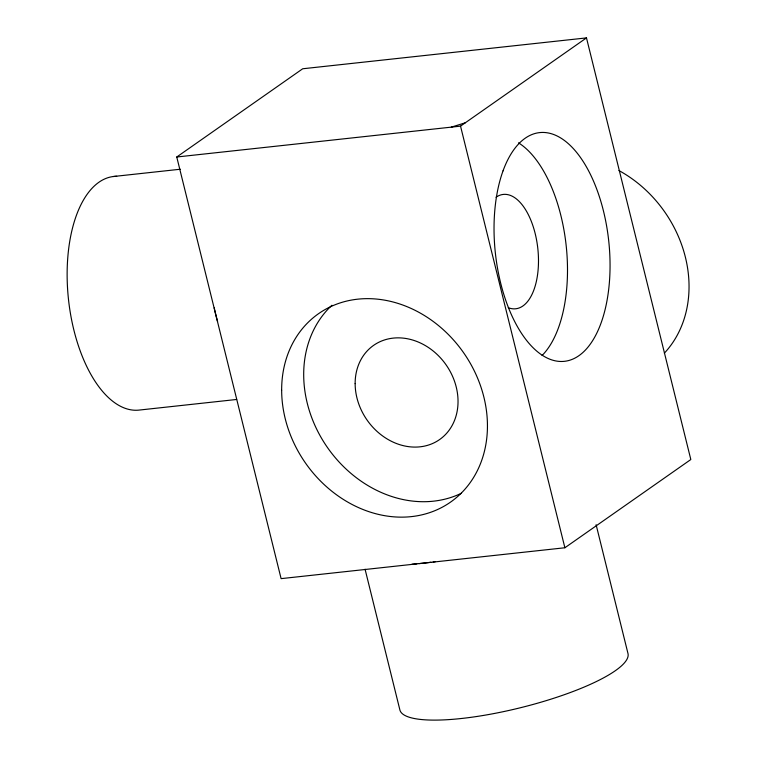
<?xml version="1.0" encoding="UTF-8"?>
<svg xmlns="http://www.w3.org/2000/svg" width="758" height="758" viewBox="0 0 758 758"><rect width="100%" height="100%" fill="white"/><g stroke="black" fill="none" stroke-linecap="round" stroke-linejoin="round"><path stroke-width="1.14" d="M176.756 157.001L302.707 68.77L586.484 37.9L690.822 459.528L564.881 547.759L281.104 578.638L176.756 157.001L460.532 126.131L586.484 37.9M451.313 127.136L465.308 122.787M113.435 176.51L180.281 169.233M236.667 399.466L139.339 410.059A117.49 58.224 83.8 0 1 68.22 296.814A117.49 58.224 83.8 0 1 116.685 176.311M596.11 524.726L628.041 653.766A117.49 26.833 -13.9 0 1 519.183 708.048A117.49 26.833 -13.9 0 1 399.817 709.659L365.062 569.211M460.532 126.131L564.881 547.759M217.584 321.496A117.49 58.224 83.8 0 1 214.211 307.89M618.935 170.559A117.49 98.455 55 0 1 664.359 353.152M496.035 197.251A57.513 28.501 83.8 0 1 537.792 248.283A57.513 28.501 83.8 0 1 508.277 307.682M435.499 561.612A117.49 26.833 -13.9 0 1 433.169 561.943M430.857 562.256A117.49 26.833 -13.9 0 1 419.259 563.582M416.796 563.81A117.49 26.833 -13.9 0 1 411.973 564.208M461.404 493.24A115.027 96.389 55 0 1 327.011 446.869A115.027 96.389 55 0 1 331.938 305.256M518.491 142.836A115.027 57.002 83.8 0 1 566.103 244.957A115.027 57.002 83.8 0 1 542.084 355.493M355.142 383.614A57.513 48.199 55 0 0 432.439 443.572A57.513 48.199 55 0 0 432.193 350.215A57.513 48.199 55 0 0 355.142 383.614M281.654 390.199A115.027 96.389 55 0 0 436.248 510.106A115.027 96.389 55 0 0 435.765 323.391A115.027 96.389 55 0 0 281.654 390.199M503.047 170.834A115.027 57.002 83.8 0 0 549.645 359.121A115.027 57.002 83.8 0 0 603.453 210.961A115.027 57.002 83.8 0 0 503.047 170.834"/></g></svg>
